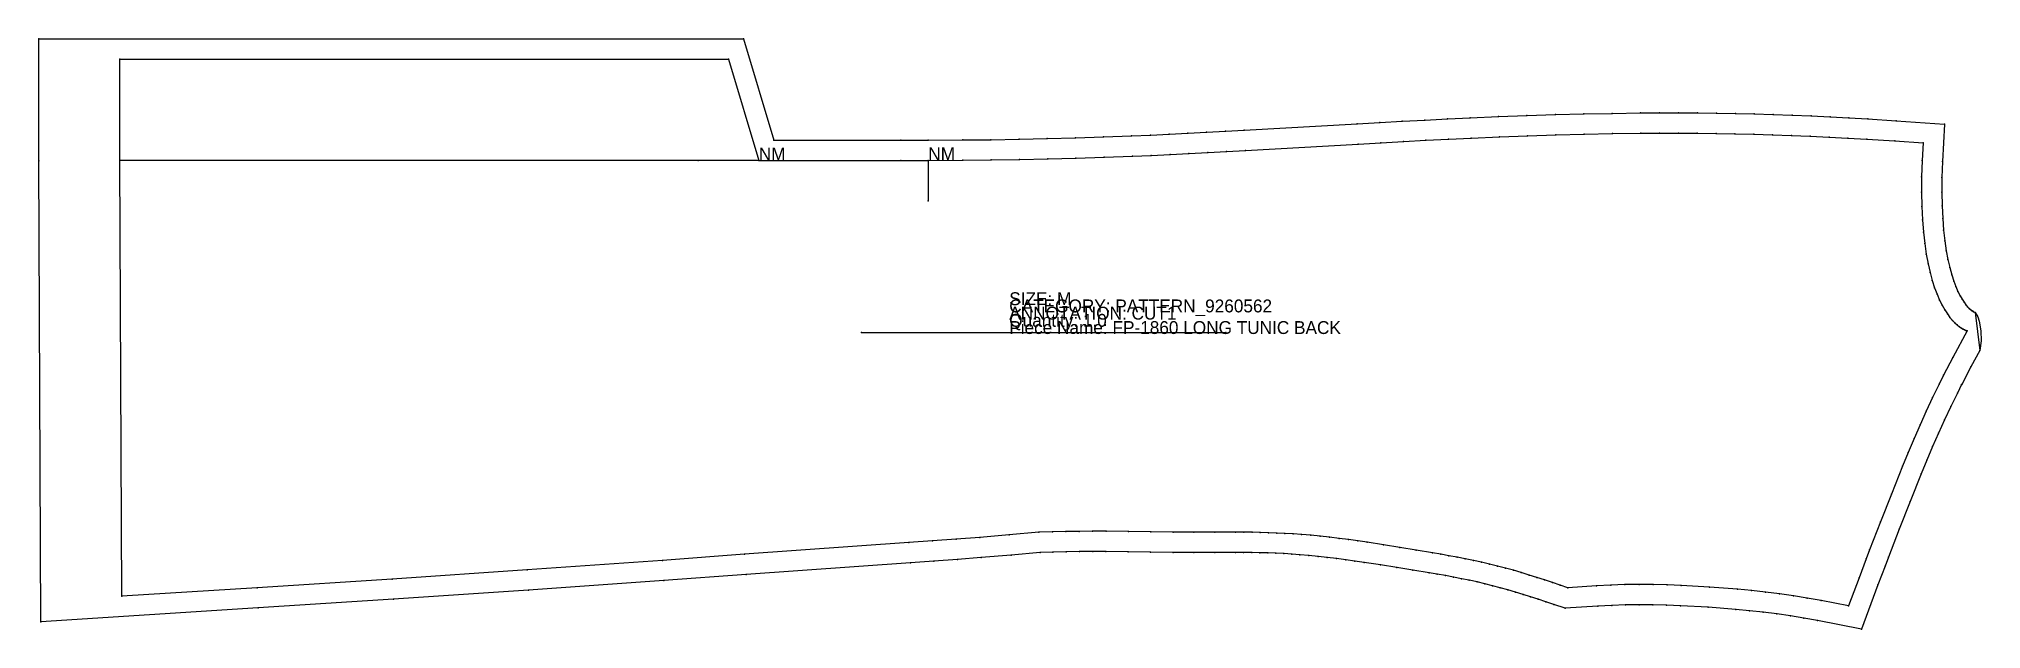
# Model space of a CAD drawing. Extents: x 0 to 219, y -70 to 1.
# Drawn here: x 181.05 to 218.81, y -69.6 to -58.14 of the extents above.
import ezdxf

# ---------------------------------------------------------------- set-up
doc = ezdxf.new("R2010")
doc.units = 0

# ---------------------------------------------------------------- blocks, each defined once
blk = doc.blocks.new('FP-1860 LONG TUNIC BACK_M')
at = {"layer": '1'}
for points in [[(181.0878, -69.456), (181.0472, -60.5049), (181.0472, -58.1391)], [(181.0472, -58.1391), (194.7456, -58.1396)], [(194.7456, -58.1396), (195.3361, -60.1079)], [(195.3361, -60.1079), (197.8023, -60.1062), (198.3368, -60.1043), (199.0086, -60.1013), (199.5561, -60.0964), (200.103, -60.0883), (200.6499, -60.0764), (201.197, -60.0612), (201.7442, -60.0433), (202.2914, -60.0226), (202.6558, -60.0069), (203.0204, -59.99), (203.3851, -59.972), (203.7497, -59.9529), (204.115, -59.9333), (204.4802, -59.9131), (206.6745, -59.788), (207.1141, -59.7628), (207.5537, -59.7381), (207.9932, -59.7143), (208.4334, -59.6917), (208.8743, -59.6707), (209.4254, -59.6472), (209.9768, -59.6267), (210.5284, -59.6092), (211.0802, -59.5951), (211.6323, -59.5847), (212.1844, -59.5781), (212.5531, -59.576), (212.9216, -59.5758), (213.2903, -59.5778), (213.6592, -59.5821), (214.0277, -59.5887), (214.3963, -59.5975), (214.7647, -59.6084), (215.1328, -59.6211), (215.501, -59.6359), (215.8692, -59.6526), (216.2372, -59.6714), (216.6058, -59.6926), (217.1568, -59.7286), (218.093, -59.7946)], [(218.093, -59.7946), (218.0527, -60.5184), (218.0428, -60.8281), (218.0408, -61.1158), (218.0463, -61.3827), (218.0583, -61.6292), (218.0765, -61.8558), (218.1, -62.0637), (218.1281, -62.2529), (218.1602, -62.4245), (218.1956, -62.5793), (218.2334, -62.718), (218.2731, -62.841), (218.314, -62.9494), (218.3552, -63.0441), (218.3959, -63.1258), (218.4358, -63.1954), (218.4738, -63.2538), (218.5094, -63.3017), (218.5424, -63.3408), (218.572, -63.3716), (218.5976, -63.395), (218.6185, -63.4118), (218.6326, -63.421), (218.6424, -63.4267), (218.6527, -63.4328), (218.6606, -63.4374), (218.6916, -63.4553), (218.7776, -64.191)], [(218.7776, -64.191), (218.6056, -64.5082), (218.4288, -64.8475), (218.4275, -64.85), (218.3437, -65.0168), (218.2183, -65.2742), (218.0966, -65.5333), (217.978, -65.7939), (217.863, -66.0557), (217.7516, -66.3191), (217.643, -66.5846), (217.4285, -67.1227), (217.2156, -67.6619), (217.0065, -68.2023), (216.9403, -68.3755), (216.9405, -68.3749), (216.8009, -68.743), (216.4815, -69.6001)], [(210.7209, -69.1954), (210.4967, -69.1199), (210.3467, -69.0699), (210.1974, -69.0205), (210.0486, -68.9723), (209.9001, -68.9254), (209.7521, -68.8802), (209.6042, -68.8368), (209.4565, -68.7955), (209.309, -68.7567), (209.1586, -68.7198), (209.0072, -68.6849), (208.8546, -68.6521), (208.7009, -68.6207), (208.5462, -68.5908), (208.3905, -68.562), (208.2339, -68.534), (208.0769, -68.5067), (207.7609, -68.4531), (207.4453, -68.4015), (207.1296, -68.3519), (206.8131, -68.3043), (206.6331, -68.2783), (206.4531, -68.2533), (206.2736, -68.2297), (206.0947, -68.2078), (205.9161, -68.1879), (205.7381, -68.1702), (205.56, -68.1551), (205.4054, -68.144), (205.2504, -68.1349), (205.0948, -68.1276), (204.9387, -68.1218), (204.7821, -68.1174), (204.625, -68.1143), (204.4676, -68.1123), (204.31, -68.1114), (203.908, -68.1117), (203.5037, -68.1133), (203.0961, -68.1123), (202.6578, -68.106), (202.2236, -68.0978), (201.7926, -68.0928), (201.5358, -68.0931), (201.2778, -68.0957), (201.019, -68.1003), (200.7592, -68.1059), (200.5111, -68.112), (199.9471, -68.1619), (199.3693, -68.2108), (198.9089, -68.2469), (198.4493, -68.281), (197.9898, -68.314), (194.7946, -68.5403), (193.1968, -68.6579), (190.5688, -68.8442), (187.9411, -69.0202), (185.3132, -69.1894), (181.0878, -69.456)], [(216.4815, -69.6001), (215.6225, -69.4308), (215.3611, -69.3851), (215.0976, -69.3435), (214.833, -69.3057), (214.568, -69.272), (214.3022, -69.2423), (214.0371, -69.2168), (213.499, -69.1761), (212.9591, -69.1462), (212.6909, -69.1358), (212.4226, -69.1288), (212.1556, -69.1262), (211.8902, -69.1293), (211.624, -69.1391), (211.3553, -69.1537), (210.7209, -69.1954)]]:
    blk.add_lwpolyline(points, dxfattribs=at)
at = {"layer": '14'}
for points in [[(182.6604, -68.9623), (182.622, -60.5014), (182.622, -58.5329)], [(182.622, -58.5329), (194.4527, -58.5333)], [(194.4527, -58.5333), (195.0432, -60.5018)], [(195.0432, -60.5018), (197.8031, -60.4999), (198.3385, -60.498), (199.0112, -60.495), (199.5607, -60.4901), (200.1102, -60.482), (200.6596, -60.47), (201.2089, -60.4548), (201.7581, -60.4368), (202.3073, -60.416), (202.6734, -60.4003), (203.0393, -60.3833), (203.4051, -60.3652), (203.7709, -60.3461), (204.1367, -60.3264), (204.5026, -60.3062), (206.6971, -60.1811), (207.1361, -60.1559), (207.575, -60.1313), (208.0139, -60.1075), (208.4529, -60.085), (208.8921, -60.064), (209.4411, -60.0406), (209.9903, -60.0202), (210.5396, -60.0028), (211.0889, -59.9888), (211.6384, -59.9784), (212.1879, -59.9718), (212.5543, -59.9697), (212.9206, -59.9695), (213.2869, -59.9715), (213.6533, -59.9758), (214.0195, -59.9824), (214.3858, -59.9911), (214.7521, -60.0019), (215.1181, -60.0146), (215.4842, -60.0293), (215.8502, -60.0459), (216.2159, -60.0646), (216.5817, -60.0856), (217.1301, -60.1214), (217.6783, -60.1601)], [(217.6783, -60.1601), (217.6593, -60.5012), (217.6491, -60.8205), (217.6471, -61.1186), (217.6528, -61.3964), (217.6654, -61.6546), (217.6846, -61.8937), (217.7095, -62.1147), (217.7397, -62.3181), (217.7746, -62.5047), (217.8136, -62.6752), (217.856, -62.8304), (217.9013, -62.9709), (217.949, -63.0975), (217.9983, -63.2108), (218.0487, -63.3117), (218.0997, -63.4008), (218.1505, -63.4788), (218.2007, -63.5464), (218.2497, -63.6044), (218.2968, -63.6535), (218.3414, -63.6943), (218.3831, -63.7277), (218.4211, -63.7543), (218.4548, -63.7749), (218.4838, -63.7901), (218.5074, -63.8007), (218.5249, -63.8073), (218.5359, -63.8108)], [(218.5359, -63.8108), (218.2579, -64.3234), (218.077, -64.6707), (218.077, -64.6707), (217.9908, -64.8422), (217.8631, -65.1043), (217.7392, -65.3681), (217.6186, -65.6332), (217.5014, -65.8999), (217.3881, -66.1679), (217.2779, -66.4372), (217.0625, -66.9776), (216.8489, -67.5186), (216.639, -68.061), (216.5723, -68.2355), (216.5723, -68.2355), (216.4324, -68.6045), (216.2294, -69.1492)], [(210.7727, -68.7975), (210.6218, -68.7467), (210.4708, -68.6963), (210.3198, -68.6464), (210.1685, -68.5974), (210.0169, -68.5495), (209.865, -68.5031), (209.7126, -68.4584), (209.5596, -68.4156), (209.406, -68.3752), (209.2497, -68.3368), (209.0928, -68.3007), (208.9354, -68.2668), (208.7776, -68.2346), (208.6194, -68.204), (208.461, -68.1747), (208.3023, -68.1463), (208.1435, -68.1187), (207.8256, -68.0648), (207.5076, -68.0128), (207.1894, -67.9628), (206.8706, -67.9149), (206.6883, -67.8885), (206.5058, -67.8632), (206.3232, -67.8392), (206.1404, -67.8168), (205.9574, -67.7964), (205.7742, -67.7782), (205.5907, -67.7626), (205.431, -67.7512), (205.2712, -67.7418), (205.1114, -67.7343), (204.9515, -67.7283), (204.7914, -67.7239), (204.6314, -67.7207), (204.4713, -67.7187), (204.3111, -67.7177), (203.9071, -67.718), (203.5033, -67.7196), (203.0994, -67.7187), (202.6644, -67.7124), (202.2296, -67.7042), (201.7947, -67.6991), (201.5335, -67.6994), (201.2723, -67.7021), (201.0112, -67.7067), (200.7501, -67.7124), (200.4889, -67.7188), (199.9132, -67.7697), (199.3373, -67.8184), (198.8789, -67.8544), (198.4206, -67.8884), (197.962, -67.9213), (194.7662, -68.1477), (193.1684, -68.2653), (190.5417, -68.4515), (187.9153, -68.6274), (185.2884, -68.7965), (182.6604, -68.9623)], [(216.2294, -69.1492), (215.6945, -69.0438), (215.4257, -68.9968), (215.1561, -68.9542), (214.8857, -68.9156), (214.6147, -68.8811), (214.3429, -68.8507), (214.0707, -68.8246), (213.5247, -68.7833), (212.9777, -68.753), (212.7037, -68.7423), (212.4296, -68.7352), (212.1552, -68.7325), (211.8807, -68.7357), (211.606, -68.7458), (211.3316, -68.7608), (210.7727, -68.7975)]]:
    blk.add_lwpolyline(points, dxfattribs=at)
at = {"layer": '2'}
for p in [(181.0472, -58.1391), (181.0472, -58.1391), (194.7456, -58.1396), (194.7456, -58.1396), (182.622, -58.5329), (182.622, -58.5329), (194.4527, -58.5333), (194.4527, -58.5333), (218.093, -59.7946), (218.093, -59.7946), (195.3361, -60.1079), (195.3361, -60.1079), (198.3368, -60.1043), (217.6783, -60.1601), (217.6783, -60.1601), (181.0472, -60.5049), (182.622, -60.5014), (182.622, -60.5014), (193.8617, -60.4988), (195.0428, -60.4985), (195.0432, -60.5018), (195.0432, -60.5018), (198.3385, -60.498), (198.3385, -60.498), (198.3385, -61.2854), (197.0375, -63.8411), (204.1241, -63.8411), (218.7776, -64.191), (218.7776, -64.191), (218.077, -64.6707), (200.4889, -67.7188), (200.5111, -68.112), (216.5723, -68.2355), (216.9405, -68.3749), (182.6604, -68.9623), (182.6604, -68.9623), (210.7727, -68.7975), (210.7727, -68.7975), (181.0878, -69.456), (181.0878, -69.456), (210.7209, -69.1954), (210.7209, -69.1954), (216.2294, -69.1492), (216.2294, -69.1492), (216.4815, -69.6001), (216.4815, -69.6001)]:
    blk.add_point(p, dxfattribs=at)
at = {"layer": '3'}
for p in [(209.4254, -59.6472), (209.9768, -59.6267), (210.5284, -59.6092), (211.0802, -59.5951), (211.6323, -59.5847), (212.1844, -59.5781), (212.5531, -59.576), (212.9216, -59.5758), (213.2903, -59.5778), (213.6592, -59.5821), (214.0277, -59.5887), (214.3963, -59.5975), (214.7647, -59.6084), (215.1328, -59.6211), (215.501, -59.6359), (215.8692, -59.6526), (202.2914, -60.0226), (202.6558, -60.0069), (203.0204, -59.99), (203.3851, -59.972), (203.7497, -59.9529), (204.115, -59.9333), (204.4802, -59.9131), (206.6745, -59.788), (207.1141, -59.7628), (207.5537, -59.7381), (207.9932, -59.7143), (208.4334, -59.6917), (208.8743, -59.6707), (209.9903, -60.0202), (210.5396, -60.0028), (211.0889, -59.9888), (211.6384, -59.9784), (212.1879, -59.9718), (212.5543, -59.9697), (212.9206, -59.9695), (213.2869, -59.9715), (213.6533, -59.9758), (214.0195, -59.9824), (214.3858, -59.9911), (214.7521, -60.0019), (215.1181, -60.0146), (215.4842, -60.0293), (216.2372, -59.6714), (216.6058, -59.6926), (217.1568, -59.7286), (197.8023, -60.1062), (199.0086, -60.1013), (199.5561, -60.0964), (200.103, -60.0883), (200.6499, -60.0764), (201.197, -60.0612), (201.7442, -60.0433), (202.6734, -60.4003), (203.0393, -60.3833), (203.4051, -60.3652), (203.7709, -60.3461), (204.1367, -60.3264), (204.5026, -60.3062), (206.6971, -60.1811), (207.1361, -60.1559), (207.575, -60.1313), (208.0139, -60.1075), (208.4529, -60.085), (208.8921, -60.064), (209.4411, -60.0406), (215.8502, -60.0459), (216.2159, -60.0646), (216.5817, -60.0856), (217.1301, -60.1214), (197.8031, -60.4999), (199.0112, -60.495), (199.5607, -60.4901), (200.1102, -60.482), (200.6596, -60.47), (201.2089, -60.4548), (201.7581, -60.4368), (202.3073, -60.416), (217.6593, -60.5012), (218.0527, -60.5184), (217.6471, -61.1186), (217.6491, -60.8205), (218.0408, -61.1158), (218.0428, -60.8281), (217.6528, -61.3964), (218.0463, -61.3827), (217.6654, -61.6546), (217.6846, -61.8937), (218.0583, -61.6292), (218.0765, -61.8558), (217.7095, -62.1147), (218.1, -62.0637), (218.1281, -62.2529), (217.7397, -62.3181), (217.7746, -62.5047), (217.8136, -62.6752), (218.1602, -62.4245), (218.1956, -62.5793), (217.856, -62.8304), (217.9013, -62.9709), (218.2334, -62.718), (218.2731, -62.841), (218.314, -62.9494), (218.3552, -63.0441), (217.949, -63.0975), (217.9983, -63.2108), (218.0487, -63.3117), (218.0997, -63.4008), (218.3959, -63.1258), (218.4358, -63.1954), (218.4738, -63.2538), (218.5094, -63.3017), (218.5424, -63.3408), (218.572, -63.3716), (218.5976, -63.395), (218.6185, -63.4118), (218.6326, -63.421), (218.6424, -63.4267), (218.6527, -63.4328), (218.1505, -63.4788), (218.2007, -63.5464), (218.2497, -63.6044), (218.2968, -63.6535), (218.3414, -63.6943), (218.3831, -63.7277), (218.4211, -63.7543), (218.4548, -63.7749), (218.4838, -63.7901), (218.5074, -63.8007), (218.5249, -63.8073), (218.5359, -63.8108), (218.5359, -63.8108), (218.6606, -63.4374), (218.6916, -63.4553), (218.2579, -64.3234), (218.6056, -64.5082), (217.9908, -64.8422), (218.077, -64.6707), (218.4275, -64.85), (218.4288, -64.8475), (217.8631, -65.1043), (218.2183, -65.2742), (218.3437, -65.0168), (217.6186, -65.6332), (217.7392, -65.3681), (218.0966, -65.5333), (217.5014, -65.8999), (217.863, -66.0557), (217.978, -65.7939), (217.2779, -66.4372), (217.3881, -66.1679), (217.7516, -66.3191), (217.643, -66.5846), (217.0625, -66.9776), (217.4285, -67.1227), (216.8489, -67.5186), (197.962, -67.9213), (198.4206, -67.8884), (198.8789, -67.8544), (199.3373, -67.8184), (199.9132, -67.7697), (200.7501, -67.7124), (201.0112, -67.7067), (201.2723, -67.7021), (201.5335, -67.6994), (201.7947, -67.6991), (202.2296, -67.7042), (202.6644, -67.7124), (203.0994, -67.7187), (203.5033, -67.7196), (203.9071, -67.718), (204.3111, -67.7177), (204.4713, -67.7187), (204.6314, -67.7207), (204.7914, -67.7239), (204.9515, -67.7283), (205.1114, -67.7343), (205.2712, -67.7418), (205.431, -67.7512), (205.5907, -67.7626), (205.7742, -67.7782), (205.9574, -67.7964), (206.1404, -67.8168), (206.3232, -67.8392), (206.5058, -67.8632), (206.6883, -67.8885), (206.8706, -67.9149), (207.1894, -67.9628), (217.2156, -67.6619), (193.1684, -68.2653), (194.7662, -68.1477), (197.9898, -68.314), (198.4493, -68.281), (198.9089, -68.2469), (199.3693, -68.2108), (199.9471, -68.1619), (200.7592, -68.1059), (201.019, -68.1003), (201.2778, -68.0957), (201.5358, -68.0931), (201.7926, -68.0928), (202.2236, -68.0978), (202.6578, -68.106), (203.0961, -68.1123), (203.5037, -68.1133), (203.908, -68.1117), (204.31, -68.1114), (204.4676, -68.1123), (204.625, -68.1143), (204.7821, -68.1174), (204.9387, -68.1218), (205.0948, -68.1276), (205.2504, -68.1349), (205.4054, -68.144), (205.56, -68.1551), (205.7381, -68.1702), (205.9161, -68.1879), (206.0947, -68.2078), (206.2736, -68.2297), (206.4531, -68.2533), (206.6331, -68.2783), (206.8131, -68.3043), (207.5076, -68.0128), (207.8256, -68.0648), (208.1435, -68.1187), (208.3023, -68.1463), (208.461, -68.1747), (208.6194, -68.204), (208.7776, -68.2346), (208.9354, -68.2668), (209.0928, -68.3007), (209.2497, -68.3368), (216.5723, -68.2355), (216.639, -68.061), (217.0065, -68.2023), (187.9153, -68.6274), (190.5417, -68.4515), (193.1968, -68.6579), (194.7946, -68.5403), (207.1296, -68.3519), (207.4453, -68.4015), (207.7609, -68.4531), (208.0769, -68.5067), (208.2339, -68.534), (208.3905, -68.562), (208.5462, -68.5908), (208.7009, -68.6207), (208.8546, -68.6521), (209.0072, -68.6849), (209.1586, -68.7198), (209.406, -68.3752), (209.5596, -68.4156), (209.7126, -68.4584), (209.865, -68.5031), (210.0169, -68.5495), (210.1685, -68.5974), (210.3198, -68.6464), (210.4708, -68.6963), (216.4324, -68.6045), (216.9403, -68.3755), (185.2884, -68.7965), (187.9411, -69.0202), (190.5688, -68.8442), (209.309, -68.7567), (209.4565, -68.7955), (209.6042, -68.8368), (209.7521, -68.8802), (209.9001, -68.9254), (210.0486, -68.9723), (210.1974, -69.0205), (210.3467, -69.0699), (210.6218, -68.7467), (211.3316, -68.7608), (211.606, -68.7458), (211.8807, -68.7357), (212.1552, -68.7325), (212.4296, -68.7352), (212.7037, -68.7423), (212.9777, -68.753), (213.5247, -68.7833), (214.0707, -68.8246), (214.3429, -68.8507), (214.6147, -68.8811), (214.8857, -68.9156), (215.1561, -68.9542), (215.4257, -68.9968), (215.6945, -69.0438), (216.8009, -68.743), (185.3132, -69.1894), (210.4967, -69.1199), (211.3553, -69.1537), (211.624, -69.1391), (211.8902, -69.1293), (212.1556, -69.1262), (212.4226, -69.1288), (212.6909, -69.1358), (212.9591, -69.1462), (213.499, -69.1761), (214.0371, -69.2168), (214.3022, -69.2423), (214.568, -69.272), (214.833, -69.3057), (215.0976, -69.3435), (215.3611, -69.3851), (215.6225, -69.4308)]:
    blk.add_point(p, dxfattribs=at)
at = {"layer": '5'}
blk.add_line((197.0375, -63.8411), (204.1241, -63.8411), dxfattribs=at)
at = {"layer": '7'}
blk.add_line((197.0375, -63.8411), (204.1241, -63.8411), dxfattribs=at)
at = {"layer": '8'}
blk.add_line((198.3385, -60.498), (198.3385, -61.2854), dxfattribs=at)
blk.add_lwpolyline([(195.0428, -60.4985), (193.8617, -60.4988), (182.622, -60.5014)], dxfattribs=at)
at = {"layer": '84'}
for points in [[(181.0878, -69.456), (181.0472, -60.5049), (181.0472, -58.1391)], [(181.0472, -58.1391), (194.7456, -58.1396)], [(194.7456, -58.1396), (195.3361, -60.1079)], [(195.3361, -60.1079), (197.8023, -60.1062), (198.3368, -60.1043), (199.0086, -60.1013), (199.5561, -60.0964), (200.103, -60.0883), (200.6499, -60.0764), (201.197, -60.0612), (201.7442, -60.0433), (202.2914, -60.0226), (202.6558, -60.0069), (203.0204, -59.99), (203.3851, -59.972), (203.7497, -59.9529), (204.115, -59.9333), (204.4802, -59.9131), (206.6745, -59.788), (207.1141, -59.7628), (207.5537, -59.7381), (207.9932, -59.7143), (208.4334, -59.6917), (208.8743, -59.6707), (209.4254, -59.6472), (209.9768, -59.6267), (210.5284, -59.6092), (211.0802, -59.5951), (211.6323, -59.5847), (212.1844, -59.5781), (212.5531, -59.576), (212.9216, -59.5758), (213.2903, -59.5778), (213.6592, -59.5821), (214.0277, -59.5887), (214.3963, -59.5975), (214.7647, -59.6084), (215.1328, -59.6211), (215.501, -59.6359), (215.8692, -59.6526), (216.2372, -59.6714), (216.6058, -59.6926), (217.1568, -59.7286), (218.093, -59.7946)], [(218.093, -59.7946), (218.0527, -60.5184), (218.0428, -60.8281), (218.0408, -61.1158), (218.0463, -61.3827), (218.0583, -61.6292), (218.0765, -61.8558), (218.1, -62.0637), (218.1281, -62.2529), (218.1602, -62.4245), (218.1956, -62.5793), (218.2334, -62.718), (218.2731, -62.841), (218.314, -62.9494), (218.3552, -63.0441), (218.3959, -63.1258), (218.4358, -63.1954), (218.4738, -63.2538), (218.5094, -63.3017), (218.5424, -63.3408), (218.572, -63.3716), (218.5976, -63.395), (218.6185, -63.4118), (218.6326, -63.421), (218.6424, -63.4267), (218.6527, -63.4328), (218.6606, -63.4374), (218.6916, -63.4553), (218.7391, -63.5343), (218.7695, -63.623), (218.8015, -63.8099), (218.8064, -64.0015), (218.7776, -64.191)], [(218.7776, -64.191), (218.6056, -64.5082), (218.4288, -64.8475), (218.4275, -64.85), (218.3437, -65.0168), (218.2183, -65.2742), (218.0966, -65.5333), (217.978, -65.7939), (217.863, -66.0557), (217.7516, -66.3191), (217.643, -66.5846), (217.4285, -67.1227), (217.2156, -67.6619), (217.0065, -68.2023), (216.9403, -68.3755), (216.9405, -68.3749), (216.8009, -68.743), (216.4815, -69.6001)], [(210.7209, -69.1954), (210.4967, -69.1199), (210.3467, -69.0699), (210.1974, -69.0205), (210.0486, -68.9723), (209.9001, -68.9254), (209.7521, -68.8802), (209.6042, -68.8368), (209.4565, -68.7955), (209.309, -68.7567), (209.1586, -68.7198), (209.0072, -68.6849), (208.8546, -68.6521), (208.7009, -68.6207), (208.5462, -68.5908), (208.3905, -68.562), (208.2339, -68.534), (208.0769, -68.5067), (207.7609, -68.4531), (207.4453, -68.4015), (207.1296, -68.3519), (206.8131, -68.3043), (206.6331, -68.2783), (206.4531, -68.2533), (206.2736, -68.2297), (206.0947, -68.2078), (205.9161, -68.1879), (205.7381, -68.1702), (205.56, -68.1551), (205.4054, -68.144), (205.2504, -68.1349), (205.0948, -68.1276), (204.9387, -68.1218), (204.7821, -68.1174), (204.625, -68.1143), (204.4676, -68.1123), (204.31, -68.1114), (203.908, -68.1117), (203.5037, -68.1133), (203.0961, -68.1123), (202.6578, -68.106), (202.2236, -68.0978), (201.7926, -68.0928), (201.5358, -68.0931), (201.2778, -68.0957), (201.019, -68.1003), (200.7592, -68.1059), (200.5111, -68.112), (199.9471, -68.1619), (199.3693, -68.2108), (198.9089, -68.2469), (198.4493, -68.281), (197.9898, -68.314), (194.7946, -68.5403), (193.1968, -68.6579), (190.5688, -68.8442), (187.9411, -69.0202), (185.3132, -69.1894), (181.0878, -69.456)], [(216.4815, -69.6001), (215.6225, -69.4308), (215.3611, -69.3851), (215.0976, -69.3435), (214.833, -69.3057), (214.568, -69.272), (214.3022, -69.2423), (214.0371, -69.2168), (213.499, -69.1761), (212.9591, -69.1462), (212.6909, -69.1358), (212.4226, -69.1288), (212.1556, -69.1262), (211.8902, -69.1293), (211.624, -69.1391), (211.3553, -69.1537), (210.7209, -69.1954)]]:
    blk.add_lwpolyline(points, dxfattribs=at)
at = {"layer": '85'}
for points in [[(195.0428, -60.4985), (193.8617, -60.4988), (182.622, -60.5014)], [(198.3385, -60.498), (198.3385, -61.2854)]]:
    blk.add_lwpolyline(points, dxfattribs=at)
at = {"layer": '87'}
for points in [[(182.6604, -68.9623), (182.622, -60.5014), (182.622, -58.5329)], [(182.622, -58.5329), (194.4527, -58.5333)], [(194.4527, -58.5333), (195.0432, -60.5018)], [(195.0432, -60.5018), (197.8031, -60.4999), (198.3385, -60.498), (199.0112, -60.495), (199.5607, -60.4901), (200.1102, -60.482), (200.6596, -60.47), (201.2089, -60.4548), (201.7581, -60.4368), (202.3073, -60.416), (202.6734, -60.4003), (203.0393, -60.3833), (203.4051, -60.3652), (203.7709, -60.3461), (204.1367, -60.3264), (204.5026, -60.3062), (206.6971, -60.1811), (207.1361, -60.1559), (207.575, -60.1313), (208.0139, -60.1075), (208.4529, -60.085), (208.8921, -60.064), (209.4411, -60.0406), (209.9903, -60.0202), (210.5396, -60.0028), (211.0889, -59.9888), (211.6384, -59.9784), (212.1879, -59.9718), (212.5543, -59.9697), (212.9206, -59.9695), (213.2869, -59.9715), (213.6533, -59.9758), (214.0195, -59.9824), (214.3858, -59.9911), (214.7521, -60.0019), (215.1181, -60.0146), (215.4842, -60.0293), (215.8502, -60.0459), (216.2159, -60.0646), (216.5817, -60.0856), (217.1301, -60.1214), (217.6783, -60.1601)], [(217.6783, -60.1601), (217.6593, -60.5012), (217.6491, -60.8205), (217.6471, -61.1186), (217.6528, -61.3964), (217.6654, -61.6546), (217.6846, -61.8937), (217.7095, -62.1147), (217.7397, -62.3181), (217.7746, -62.5047), (217.8136, -62.6752), (217.856, -62.8304), (217.9013, -62.9709), (217.949, -63.0975), (217.9983, -63.2108), (218.0487, -63.3117), (218.0997, -63.4008), (218.1505, -63.4788), (218.2007, -63.5464), (218.2497, -63.6044), (218.2968, -63.6535), (218.3414, -63.6943), (218.3831, -63.7277), (218.4211, -63.7543), (218.4548, -63.7749), (218.4838, -63.7901), (218.5074, -63.8007), (218.5249, -63.8073), (218.5359, -63.8108)], [(218.5359, -63.8108), (218.2579, -64.3234), (218.077, -64.6707), (218.077, -64.6707), (217.9908, -64.8422), (217.8631, -65.1043), (217.7392, -65.3681), (217.6186, -65.6332), (217.5014, -65.8999), (217.3881, -66.1679), (217.2779, -66.4372), (217.0625, -66.9776), (216.8489, -67.5186), (216.639, -68.061), (216.5723, -68.2355), (216.5723, -68.2355), (216.4324, -68.6045), (216.2294, -69.1492)], [(210.7727, -68.7975), (210.6218, -68.7467), (210.4708, -68.6963), (210.3198, -68.6464), (210.1685, -68.5974), (210.0169, -68.5495), (209.865, -68.5031), (209.7126, -68.4584), (209.5596, -68.4156), (209.406, -68.3752), (209.2497, -68.3368), (209.0928, -68.3007), (208.9354, -68.2668), (208.7776, -68.2346), (208.6194, -68.204), (208.461, -68.1747), (208.3023, -68.1463), (208.1435, -68.1187), (207.8256, -68.0648), (207.5076, -68.0128), (207.1894, -67.9628), (206.8706, -67.9149), (206.6883, -67.8885), (206.5058, -67.8632), (206.3232, -67.8392), (206.1404, -67.8168), (205.9574, -67.7964), (205.7742, -67.7782), (205.5907, -67.7626), (205.431, -67.7512), (205.2712, -67.7418), (205.1114, -67.7343), (204.9515, -67.7283), (204.7914, -67.7239), (204.6314, -67.7207), (204.4713, -67.7187), (204.3111, -67.7177), (203.9071, -67.718), (203.5033, -67.7196), (203.0994, -67.7187), (202.6644, -67.7124), (202.2296, -67.7042), (201.7947, -67.6991), (201.5335, -67.6994), (201.2723, -67.7021), (201.0112, -67.7067), (200.7501, -67.7124), (200.4889, -67.7188), (199.9132, -67.7697), (199.3373, -67.8184), (198.8789, -67.8544), (198.4206, -67.8884), (197.962, -67.9213), (194.7662, -68.1477), (193.1684, -68.2653), (190.5417, -68.4515), (187.9153, -68.6274), (185.2884, -68.7965), (182.6604, -68.9623)], [(216.2294, -69.1492), (215.6945, -69.0438), (215.4257, -68.9968), (215.1561, -68.9542), (214.8857, -68.9156), (214.6147, -68.8811), (214.3429, -68.8507), (214.0707, -68.8246), (213.5247, -68.7833), (212.9777, -68.753), (212.7037, -68.7423), (212.4296, -68.7352), (212.1552, -68.7325), (211.8807, -68.7357), (211.606, -68.7458), (211.3316, -68.7608), (210.7727, -68.7975)]]:
    blk.add_lwpolyline(points, dxfattribs=at)
at = {"layer": '1'}
for s, p in [('SIZE: M', (199.9124, -63.3096)), ('ANNOTATION: CUT1', (199.9124, -63.5896)), ('CATEGORY: PATTERN_9260562', (199.9124, -63.4496)), ('Quantity: 1,0', (199.9124, -63.7296)), ('Piece Name: FP-1860 LONG TUNIC BACK', (199.9124, -63.8696))]:
    blk.add_text(s, height=0.25, dxfattribs=at).set_placement(p)
at = {"layer": '8'}
for p in [(195.0428, -60.4985), (198.3385, -60.498)]:
    blk.add_text('NM', height=0.25, dxfattribs=at).set_placement(p)
at = {"layer": '85'}
for p in [(195.0428, -60.4985), (198.3385, -60.498)]:
    blk.add_text('NM', height=0.25, dxfattribs=at).set_placement(p)

msp = doc.modelspace()

# ---------------------------------------------------------------- block references
at = {"layer": '1'}
msp.add_blockref('FP-1860 LONG TUNIC BACK_M', (0, 0), dxfattribs=at)

doc.saveas('drawing.dxf')
